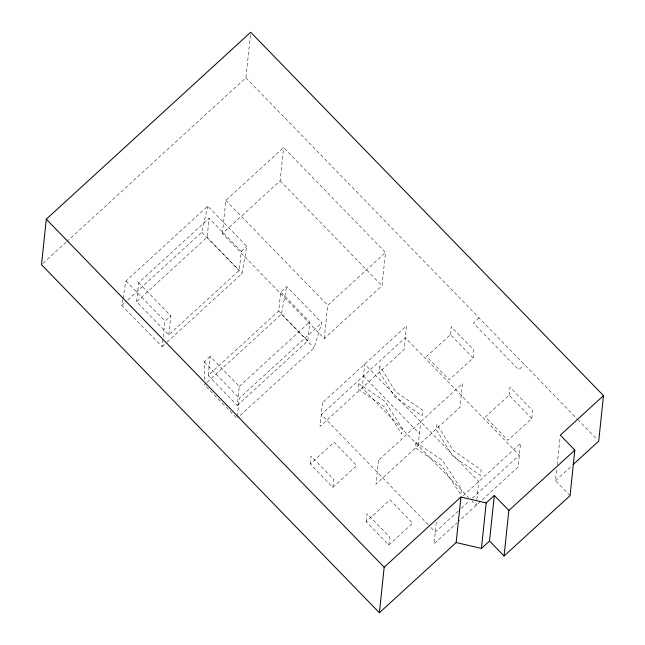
<?xml version="1.0" encoding="UTF-8"?>
<svg xmlns="http://www.w3.org/2000/svg" width="645" height="645" viewBox="0 0 645 645"><rect width="100%" height="100%" fill="white"/><g stroke="black" fill="none" stroke-linecap="round" stroke-linejoin="round"><path stroke-width="0.48" stroke-dasharray="3.23 2.42" d="M136.611 301.731L138.602 282.712L209.125 218.228L241.286 251.357L239.287 270.368L168.772 334.86L136.611 301.731L207.126 237.239L209.125 218.228M168.772 334.86L170.772 315.84L138.602 282.712M222.356 233.643L225.855 200.369L283.615 147.544L385.492 252.485L381.993 285.759L324.242 338.585L222.356 233.643L280.115 180.818L283.615 147.544M208.198 375.471L210.189 356.451L239.279 386.411L237.279 405.423L208.198 375.471L278.713 310.979L280.712 291.967L286.67 286.517L321.823 322.726L314.083 347.873L239.875 415.735M66.774 241.601L245.922 77.771L250.494 34.225M237.279 405.423L307.794 340.931L309.793 321.919L280.712 291.967M310.221 464.045L311.051 456.12L333.699 479.453L332.868 487.37L310.221 464.045L334.102 442.196L356.758 465.529L332.868 487.37M324.242 338.585L327.733 305.311L385.492 252.485M366.175 521.668L367.005 513.743L389.653 537.075L388.822 545.001L366.175 521.668L390.056 499.827L412.711 523.151L388.822 545.001M418.154 445.51L420.653 421.741M450.428 334.666L451.258 326.741L473.906 350.074L473.075 357.991L449.186 379.841L426.538 356.508L450.428 334.666L473.075 357.991M436.334 522.119L434.045 543.904L456.91 522.998M476.437 503.358L476.228 505.325L472.043 501.02M476.857 499.391L478.727 481.557L364.707 364.111L362.208 387.879L468.56 497.432M509.147 395.151L509.985 387.226L532.633 410.559L531.803 418.484L507.913 440.325L485.258 416.993L509.147 395.151L531.803 418.484M570.051 495.65L555.506 480.67L556.756 468.802M557.175 464.843L560.086 437.133M122.792 299.546L121.792 305.432L162.121 346.671L164.975 321.146L170.772 315.84M237.247 416.42L239.359 398.134L321.823 322.726M122.961 298.57L125.977 280.922L207.763 206.126L246.761 246.342L241.996 273.617L167.063 342.148M207.101 382.195L281.422 314.228L286.67 286.517M127.75 299.981L201.78 232.273L207.763 206.126M42.989 263.353L66.032 242.278M121.792 305.432L126.597 301.03M241.286 251.357L246.761 246.342M162.121 346.671L164.798 344.22M204.328 379.752L204.207 361.926L210.189 356.451M206.416 382.824L204.36 384.702L237.021 418.347L239.166 416.388M239.279 386.411L309.793 321.919M479.082 317.937L473.446 323.089L518.741 369.754L524.385 364.594M463.183 495.771L520.579 443.284L518.08 467.053L458.272 521.749M458.232 511.042L435.294 532.02L428.998 525.538M461.199 508.333L469.334 500.891M472.301 498.182L519.33 455.168L405.31 337.722L321.275 414.574L428.296 524.812M555.506 480.67L571.615 465.94M245.922 77.771L576.977 418.766M577.678 419.492L597.31 439.713M280.115 180.818L381.993 285.759M225.855 200.369L327.733 305.311M363.458 375.995L419.403 433.625M207.126 237.239L239.287 270.368M278.713 310.979L307.794 340.931M201.78 232.273L241.996 273.617M281.422 314.228L314.083 347.873M204.207 361.926L239.359 398.134M125.977 280.922L164.975 321.146M322.524 402.69L320.025 426.458L404.06 349.606L406.56 325.838L322.524 402.69M358.854 383.751L358.273 389.266L384.356 406.842L401.698 433.996L402.278 428.482L384.936 401.327L358.854 383.751M379.881 366.199L379.3 371.714L394.958 397.143L422.08 415.791L422.66 410.276L395.538 391.628L379.881 366.199M378.47 460.32L375.971 484.089L460.006 407.237L462.505 383.469L378.47 460.32M416.009 442.438L415.428 447.953L441.825 465.851L460.836 494.723L461.417 489.216L442.406 460.337L416.009 442.438M436.899 424.386L436.318 429.893L452.621 455.975L480.557 475.462L481.138 469.947L453.201 450.46L436.899 424.386"/><path stroke-width="0.97" d="M573.082 464.602L598.713 441.164L603.494 395.643L250.703 32.25L46.287 219.195L41.506 264.708L379.389 612.75L456.152 542.55L460.933 497.029L486.217 502.898L494.304 495.497L508.849 510.477L504.068 555.998L489.523 541.018L494.304 495.497M379.389 612.75L384.178 567.229L460.933 497.029M456.152 542.55L481.428 548.419L486.217 502.898M603.494 395.643L560.287 435.157L574.832 450.129L570.051 495.65L504.068 555.998M508.849 510.477L574.832 450.129M481.428 548.419L489.523 541.018M46.287 219.195L384.178 567.229"/></g></svg>
